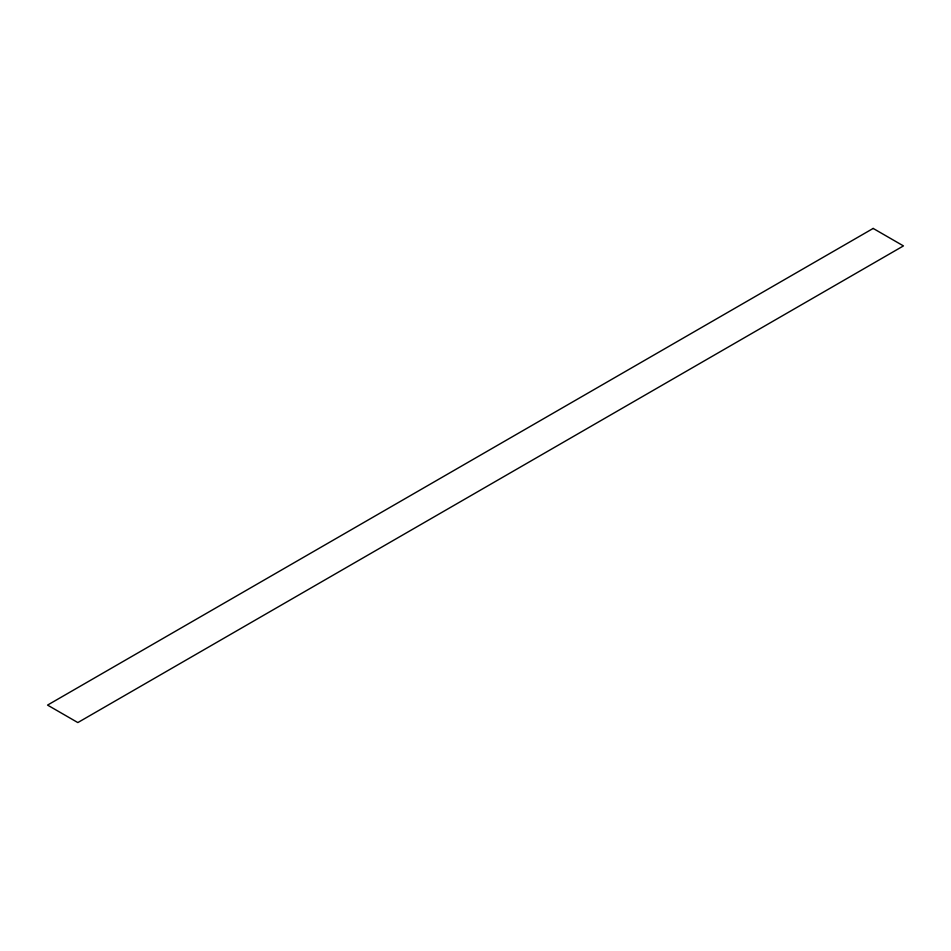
<?xml version="1.0" encoding="UTF-8"?>
<svg xmlns="http://www.w3.org/2000/svg" width="951" height="951" viewBox="0 0 951 951"><rect width="100%" height="100%" fill="white"/><g stroke="black" fill="none" stroke-linecap="round" stroke-linejoin="round"><path stroke-width="1.43" d="M873.173 228.43L47.55 705.095L77.827 722.57L903.45 245.905L873.173 228.43"/></g></svg>
